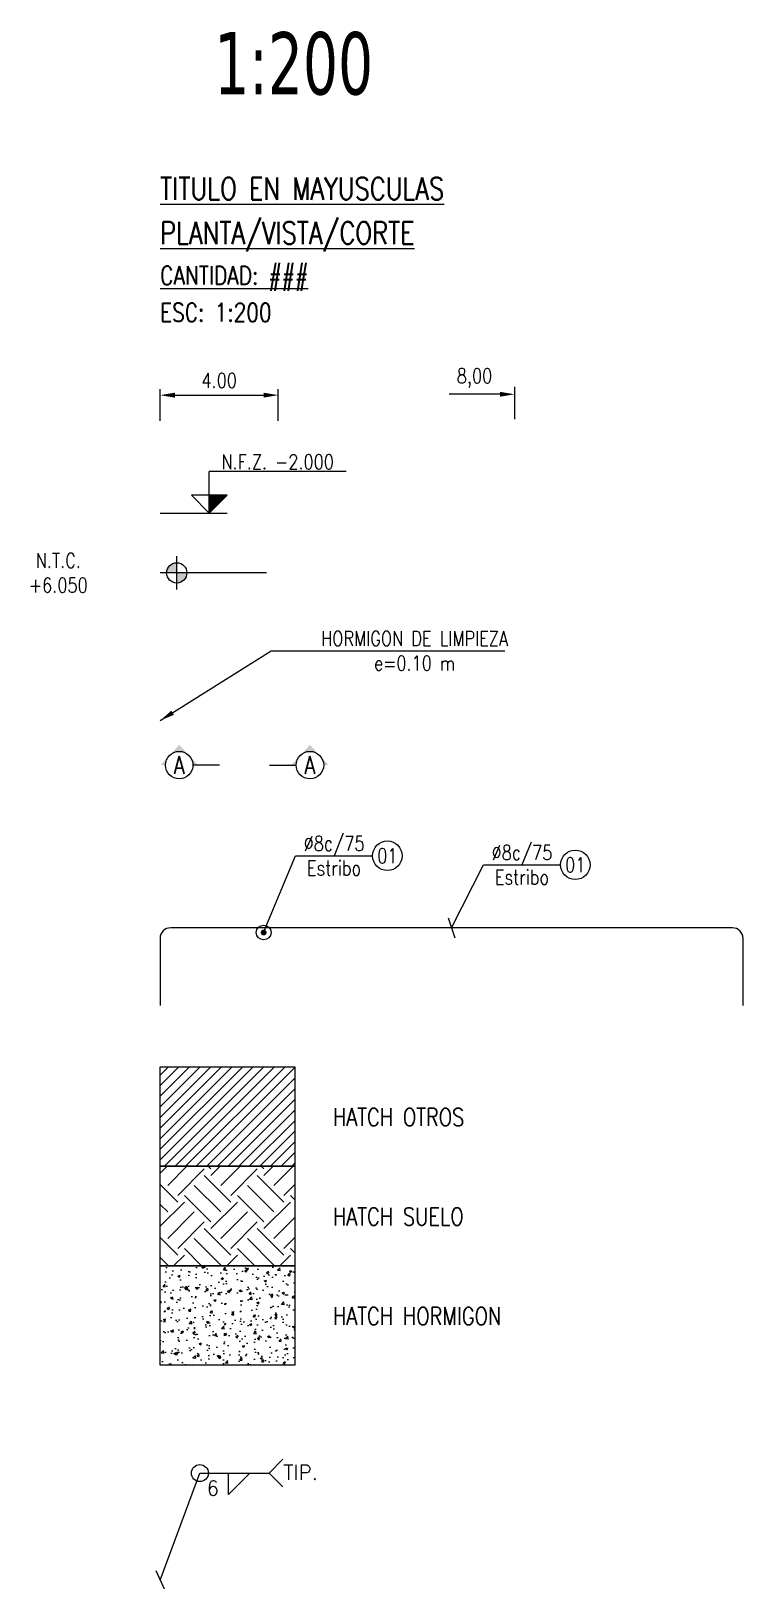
# Model space of a CAD drawing. Header units: millimetres. Extents: x -940 to 1351, y -586 to 711.
# Drawn here: x -907.7 to -883.6, y 615.7 to 668.1 of the extents above; entities that cross this region are included whole.
import ezdxf

# ---------------------------------------------------------------- set-up
doc = ezdxf.new("R2010")
doc.units = ezdxf.units.MM
doc.header["$PDMODE"] = 35
doc.header["$PDSIZE"] = 1
doc.layers.add('00-SIMB', color=1, linetype='Continuous', lineweight=0)
for name, color, linetype in [('CI-Armaduras', 4, 'Continuous'), ('CI-Auxiliar2', 2, 'Continuous'), ('CI-Posiciones', 3, 'Continuous'), ('GE-Cotas', 1, 'Continuous'), ('GE-Hatch', 1, 'Continuous'), ('GE-Simbologia', 2, 'Continuous'), ('GE-Textos', 3, 'Continuous'), ('GE-Titulos', 4, 'Continuous'), ('ZZ-Rotulo-Textos', 7, 'Continuous')]:
    doc.layers.add(name, color=color, linetype=linetype)
doc.styles.add('Romans', font='romans.shx', dxfattribs={"width": 0.8})
doc.styles.add('Romans PF', font='romans.shx', dxfattribs={"width": 0.8})
doc.styles.add('T2', font='ROMANS.shx', dxfattribs={"width": 0.8})
doc.styles.add('Tahoma', font='tahoma.ttf', dxfattribs={"width": 0.75})
doc.dimstyles.new('1-100', dxfattribs={"dimscale": 100, "dimtxt": 2.2, "dimasz": 1.5, "dimexe": 1, "dimexo": 0, "dimgap": 1, "dimtad": 1, "dimdec": 0, "dimzin": 9, "dimdsep": 46, "dimtxsty": 'T2', "dimblk": 'ARCHTICK', "dimcen": 0, "dimdle": 1, "dimclrd": 256, "dimclre": 256, "dimclrt": 2, "dimadec": 0, "dimazin": 0, "dimtfac": 0.6666666666666666, "dimtdec": 0, "dimtmove": 0, "dimatfit": 3, "dimldrblk": 'OBLIQUE', "dimfxl": 1, "dimtolj": 1, "dimtzin": 0, "dimlwd": -1, "dimlwe": -1, "dimarcsym": 0})
doc.dimstyles.new('1-25', dxfattribs={"dimscale": 25, "dimtxt": 2.5, "dimasz": 2.5, "dimexe": 1.25, "dimexo": 1.25, "dimgap": 1.25, "dimtad": 1, "dimdec": 0, "dimzin": 12, "dimtxsty": 'Romans PF', "dimcen": 0, "dimclrd": 2, "dimclre": 2, "dimclrt": 3, "dimadec": 0, "dimazin": 3, "dimtfac": 1, "dimtdec": 0, "dimtmove": 0, "dimatfit": 3, "dimfxl": 1, "dimlwd": -1, "dimlwe": -1, "dimarcsym": 0})
doc.dimstyles.new('COTAS GENERAL', dxfattribs={"dimscale": 0.1, "dimtxt": 2.5, "dimasz": 2.5, "dimexe": 1, "dimexo": 1, "dimgap": 1.25, "dimtad": 1, "dimzin": 1, "dimdsep": 46, "dimtxsty": 'Romans', "dimcen": 1, "dimclrd": 2, "dimclre": 1, "dimclrt": 3, "dimaunit": 1, "dimadec": 3, "dimazin": 0, "dimtfac": 1, "dimtix": 1, "dimtmove": 0, "dimatfit": 0, "dimfxl": 1.5, "dimtolj": 1, "dimarcsym": 0})
doc.dimstyles.new('COTAS REPLANTEO', dxfattribs={"dimscale": 0.1, "dimtxt": 2.5, "dimasz": 2.5, "dimexe": 1.25, "dimexo": 1.25, "dimgap": 1.25, "dimtad": 1, "dimjust": 1, "dimzin": 1, "dimtxsty": 'Romans PF', "dimcen": 0, "dimse2": 1, "dimsd2": 1, "dimclrd": 2, "dimclre": 1, "dimclrt": 3, "dimadec": 0, "dimazin": 3, "dimtfac": 1, "dimtmove": 0, "dimatfit": 3, "dimfxl": 1, "dimlwd": -1, "dimlwe": -1, "dimarcsym": 0})

# ---------------------------------------------------------------- blocks, each defined once
blk = doc.blocks.new('_ArchTick')
at = {"color": 0, "linetype": 'ByBlock', "const_width": 0.15}
blk.add_lwpolyline([(-0.5, -0.5), (0.5, 0.5)], dxfattribs=at)
blk = doc.blocks.new('*D69')
at = {"layer": 'Defpoints', "color": 0, "transparency": 16777216}
for p in [(-899.3211151995553, 655.7817943385583), (-903.3211151988519, 654.7173688279952), (-899.3211151995553, 654.7173688283663)]:
    blk.add_point(p, dxfattribs=at)
at = {"layer": 'GE-Cotas', "color": 1, "lineweight": -2, "transparency": 16777216}
for p, q in [((-903.3211151988519, 654.9173688279952), (-903.3211151988519, 655.9817943385583)), ((-899.3211151995553, 654.9173688283663), (-899.3211151995553, 655.9817943385583))]:
    blk.add_line(p, q, dxfattribs=at)
at = {"layer": 'GE-Cotas', "color": 2, "lineweight": -2, "transparency": 16777216}
blk.add_line((-902.8211151988519, 655.7817943385583), (-899.8211151995553, 655.7817943385583), dxfattribs=at)
at = {"layer": 'GE-Cotas', "color": 2, "transparency": 16777216}
for points in [[(-902.8211151988519, 655.8651276718916), (-902.8211151988519, 655.6984610052249), (-903.3211151988519, 655.7817943385583)], [(-899.8211151995553, 655.8651276718916), (-899.8211151995553, 655.6984610052249), (-899.3211151995553, 655.7817943385583)]]:
    blk.add_solid(points, dxfattribs=at)
at = {"layer": 'GE-Cotas', "color": 3, "transparency": 16777216, "insert": (-901.3211151992036, 656.2817943385583), "char_height": 0.5, "attachment_point": 5, "style": 'Romans'}
blk.add_mtext('\\A1;4.00', dxfattribs=at)
blk = doc.blocks.new('*D70')
at = {"layer": 'Defpoints', "color": 0, "transparency": 16777216}
for p in [(-899.3211151995553, 655.8120407955089), (-899.3211151995553, 654.7173688283663), (-891.3211151990299, 654.7173688283322)]:
    blk.add_point(p, dxfattribs=at)
at = {"layer": 'GE-Cotas', "color": 1, "transparency": 16777216}
blk.add_line((-891.3211151990299, 654.9673688283322), (-891.3211151990299, 656.0620407955089), dxfattribs=at)
at = {"layer": 'GE-Cotas', "color": 2, "transparency": 16777216}
blk.add_line((-891.8211151990299, 655.8120407955089), (-893.5401628180775, 655.8120407955089), dxfattribs=at)
blk.add_solid([(-891.8211151990299, 655.8953741288423), (-891.8211151990299, 655.7287074621755), (-891.3211151990299, 655.8120407955089)], dxfattribs=at)
at = {"layer": 'GE-Cotas', "color": 3, "transparency": 16777216, "insert": (-892.6806390085537, 656.3596598431279), "char_height": 0.5, "attachment_point": 5, "style": 'Romans PF'}
blk.add_mtext('8,00', dxfattribs=at)

msp = doc.modelspace()

# ---------------------------------------------------------------- hatches: boundary and pattern name
at = {"layer": 'GE-Hatch'}
h = msp.add_hatch(dxfattribs=at)
h.set_pattern_fill('ANSI31', color=256, scale=0.08, angle=6.114934430581757e-10, style=0)
h.set_pattern_definition([(45.00000000061149, (2389.434884806038, 188.6633768790028), (-0.1796051224232999, 0.1796051224194662), [])])
h.paths.add_polyline_path([(-898.7611151989979, 633.0513768442781), (-903.321115198525, 633.0513768440861), (-903.3211151986922, 629.6833768443405), (-898.7611151985473, 629.6833768438356)])
h = msp.add_hatch(dxfattribs=at)
h.set_pattern_fill('EARTH', color=256, scale=0.2, angle=45.00000000061149, style=0)
h.set_pattern_definition([(45.00000000061149, (2389.434884806038, 188.6633768790028), (-1.916844460936318e-11, 1.79605122421383), [1.27, -1.27]), (45.00000000061149, (2389.098125201043, 189.0001364835674), (-1.916844460936318e-11, 1.79605122421383), [1.27, -1.27]), (45.00000000061149, (2388.761365596745, 189.33689608875), (-1.916844460936318e-11, 1.79605122421383), [1.27, -1.27]), (135.0000000006115, (2388.76136559722, 189.5614024912396), (-1.79605122421383, -1.916844460936318e-11), [1.27, -1.27]), (135.0000000006115, (2389.098125201087, 189.8981620956168), (-1.79605122421383, -1.916844460936318e-11), [1.27, -1.27]), (135.0000000006115, (2389.434884805652, 190.2349217006116), (-1.79605122421383, -1.916844460936318e-11), [1.27, -1.27])])
h.paths.add_polyline_path([(-898.7611151985473, 629.6833768438356), (-903.3211151986922, 629.6833768443405), (-903.3211151988593, 626.3153768445951), (-898.7611151987144, 626.3153768440901)])
h = msp.add_hatch(dxfattribs=at)
h.set_pattern_fill('AR-CONC', color=256, scale=0.004, angle=6.114934430581757e-10, style=0)
h.set_pattern_definition([(50.00000000061147, (2389.434884806038, 188.6633768790028), (0.7287386759846965, -0.06375634214783488), [0.07619999999999999, -0.8382]), (355.0000000006114, (2389.434884806038, 188.6633768790028), (-0.1409713039108242, 0.7642265715272153), [0.06095999999999999, -0.6705599999999997]), (100.4510000006115, (2389.495612806292, 188.6580638793054), (0.5877700066563611, 0.7004667512874405), [0.06476, -0.7123599999999999]), (46.1842000006115, (2389.434884805955, 188.8665768788879), (1.084316163570314, -0.1681693117193362), [0.1142999999999999, -1.257299999999999]), (96.63560000061146, (2389.525244405872, 188.8525628798897), (0.949616937854386, 0.9897022235703319), [0.09713999999999993, -1.068539999999999]), (351.1840000006115, (2389.434884805955, 188.8665768788879), (0.9496184232451731, 0.9897004714525257), [0.09144, -1.00584]), (21.00000000061146, (2389.536484805764, 188.8157768791322), (0.6064595193458988, -0.4090620740605774), [0.07619999999999999, -0.8382]), (326.0000000006115, (2389.536484805764, 188.8157768791322), (0.2472081133827252, 0.7367518644919155), [0.06095999999999999, -0.6705599999999998]), (71.4514000006115, (2389.587022806023, 188.781688478998), (0.8536659630770005, 0.3276914308733406), [0.06475999999999998, -0.7123599999999998]), (37.5000000006115, (2389.434884806038, 188.6633768790028), (0.01235441299875759, 0.3382201554927443), [0, -0.662432, 0, -0.68072, 0, -0.6731]), (7.500000000611485, (2389.434884806038, 188.6633768790028), (0.2672786500369462, 0.4007222992753307), [0, -0.388112, 0, -0.647192, 0, -0.25654]), (327.5000000006115, (2389.208316805682, 188.6633768789167), (0.5423623806677301, -0.02291497596490538), [0, -0.254, 0, -0.7924800000000001, 0, -1.05156]), (317.5000000006115, (2389.106716806088, 188.6633768791841), (0.5925167255429866, 0.1017059641396558), [0, -0.3302, 0, -0.526288, 0, -0.74676])])
h.paths.add_polyline_path([(-898.7611151987144, 626.3153768440901), (-903.3211151988593, 626.3153768445951), (-903.3211151984086, 622.9473768441525), (-898.7611151988815, 622.9473768443445)])
at = {"layer": 'GE-Simbologia'}
h = msp.add_hatch(color=2, dxfattribs=at)
h.paths.add_polyline_path([(-902.7586271580433, 649.7657155091579), (-902.4161810005494, 649.7657155092897, -0.4142135623730951), (-902.7586271585294, 649.4232693523609)])
h.paths.add_polyline_path([(-902.7586271580433, 649.7657155091579), (-903.1010733148404, 649.7657155096438, -0.4142135623730951), (-902.7586271581752, 650.1081616666519)])
h = msp.add_hatch(color=256, dxfattribs=at)
h.paths.add_polyline_path([(-902.3444458935489, 643.5897221537742), (-902.6735647538726, 643.9457325383954), (-903.002683614603, 643.5897221533711, -0.1989123673795719), (-902.6735647537995, 643.7260476489721, -0.1989123673800959)])
h.paths.add_polyline_path([(-902.2081203972509, 643.2606032935882), (-902.0401872842816, 643.2606032928835), (-902.3196621224064, 643.5629133592194, -0.1785978518635893)])
h.paths.add_polyline_path([(-903.139009109801, 643.2606032931205, -0.1785978518634109), (-903.0274673856065, 643.5629133593819), (-903.3069422234672, 643.2606032932075)])
h = msp.add_hatch(color=256, dxfattribs=at)
h.paths.add_polyline_path([(-898.5798523403919, 643.5897221542529), (-898.2507334790437, 643.9457325385803), (-897.92161461872, 643.5897221539591, 0.1989123673795719), (-898.2507334795881, 643.7260476498539, 0.1989123673800959)])
h.paths.add_polyline_path([(-898.7161778362868, 643.2606032933846), (-898.8841109493352, 643.2606032927747), (-898.6046361107775, 643.5629133595668, 0.1785978518635893)])
h.paths.add_polyline_path([(-897.7852891231189, 643.2606032931554, 0.1785978518634109), (-897.8968308475775, 643.5629133594041), (-897.6173560094526, 643.2606032930684)])

# ---------------------------------------------------------------- linework, layer by layer
at = {"layer": '00-SIMB'}
msp.add_line((-903.3211151992452, 651.787927068421), (-901.0505722608311, 651.7879270690339), dxfattribs=at)
at = {"layer": 'CI-Armaduras'}
msp.add_lwpolyline([(-883.5933354551979, 635.1248327197519), (-883.5933354551834, 637.3941855772404, 0.414213562373095), (-883.9533354555922, 637.7541855775262), (-902.9611151993074, 637.7541855771645, 0.414213562373095), (-903.3211151988965, 637.3941855773734), (-903.32111519899, 635.1248327185704)], format="xyb", dxfattribs=at)
at = {"layer": 'CI-Armaduras', "const_width": 0.1}
msp.add_lwpolyline([(-899.8672253266703, 637.5941855774935, 1), (-899.7672253267485, 637.5941855770446, 1)], format="xyb", close=True, dxfattribs=at)
at = {"layer": 'CI-Auxiliar2'}
for points in [[(-903.321115198525, 633.0513768440861), (-898.7611151989979, 633.0513768442781), (-898.7611151985473, 629.6833768438356), (-903.3211151986922, 629.6833768443405)], [(-903.3211151986922, 629.6833768443405), (-898.7611151985473, 629.6833768438356), (-898.7611151987144, 626.3153768440901), (-903.3211151988593, 626.3153768445951)], [(-903.3211151988593, 626.3153768445951), (-898.7611151987144, 626.3153768440901), (-898.7611151988815, 622.9473768443445), (-903.3211151984086, 622.9473768441525)]]:
    msp.add_lwpolyline(points, close=True, dxfattribs=at)
at = {"layer": 'CI-Posiciones'}
for centre in [(-895.62938386563, 640.1924450608484), (-889.2693838659992, 639.8856363277536)]:
    msp.add_circle(centre, 0.5, dxfattribs=at)
at = {"layer": 'GE-Simbologia', "color": 2}
for p, q in [((-901.655372256908, 651.7879270683952), (-901.655372256268, 653.1927270692639)), ((-897.0297758121512, 653.192727068723), (-901.655372256268, 653.1927270692639)), ((-902.7586271579231, 649.2032274684593), (-902.7586271574667, 650.3282035504742)), ((-899.7222137214219, 649.7657155096829), (-903.3211151993597, 649.7657155097347))]:
    msp.add_line(p, q, dxfattribs=at)
at = {"layer": 'GE-Simbologia'}
for p, q in [((-901.3078745918722, 643.2606032932808), (-902.2081203972509, 643.2606032935882)), ((-899.6164236410476, 643.2606032929951), (-898.7161778362868, 643.2606032933846)), ((-899.6325546046412, 619.2988311592699), (-899.1665403217804, 619.7648454432342)), ((-901.0095795292822, 618.57883128833), (-901.009579529283, 619.2988311597084)), ((-900.2891490584124, 619.2984005599434), (-901.0095795292822, 618.57883128833)), ((-899.6325546046412, 619.2988311592699), (-899.1665403213739, 618.8328168757914))]:
    msp.add_line(p, q, dxfattribs=at)
at = {"layer": 'GE-Simbologia', "color": 2}
msp.add_lwpolyline([(-901.0505722612321, 652.392727069055), (-902.2601722519919, 652.3927270690131), (-901.655372256908, 651.7879270683952), (-901.0505722612321, 652.392727069055)], dxfattribs=at)
msp.add_circle((-902.7586271580433, 649.7657155091579), 0.3424461571940185, dxfattribs=at)
at = {"layer": 'GE-Simbologia'}
for centre, radius in [((-902.6735647538744, 643.2606032930456), 0.465444356392698), ((-898.2507334797424, 643.2606032926126), 0.465444356392698), ((-901.9757597660321, 619.2988311591212), 0.2868072910427547)]:
    msp.add_circle(centre, radius, dxfattribs=at)
at = {"layer": 'GE-Simbologia', "color": 2}
msp.add_solid([(-901.655372256908, 651.7879270683952), (-901.655372256612, 652.392727069034), (-901.0505722612321, 652.392727069055)], dxfattribs=at)

# ---------------------------------------------------------------- texts
at = {"layer": 'CI-Posiciones', "style": 'Romans'}
for s, p in [('TIP.', (-899.1521284171415, 619.0726284492043)), ('6', (-901.7511125709111, 618.5381401465892))]:
    msp.add_text(s, height=0.5, rotation=4.180024906785338e-09, dxfattribs=at).set_placement(p)
at = {"layer": 'CI-Posiciones', "char_height": 0.5, "attachment_point": 5, "style": 'Romans'}
for s, insert, width in [('%%C8c/75\\PEstribo', (-897.4343742712111, 640.1932279768854), 4.850257720752619), ('01', (-895.62938386563, 640.1924450608484), 0.5333333333334885), ('%%C8c/75\\PEstribo', (-891.0743742715804, 639.8864192437906), 4.850257720752619), ('01', (-889.2693838659992, 639.8856363277536), 0.5333333333334885)]:
    msp.add_mtext(s, dxfattribs=dict(at, insert=insert, width=width))
at = {"layer": 'GE-Textos', "style": 'Romans'}
for s, insert, char_height, width, attachment_point in [('N.F.Z. -2.000', (-899.3425740343605, 653.2727270692257), 0.5, 4.850257720752619, 8), ('\\pi-11.536;N.T.C.\\P+6.050', (-900.9976644601292, 649.7657155095196), 0.5, 4.850257720752619, 5), ('A', (-902.6735647538744, 643.2606032930456), 0.6, 5.820309264903143, 5), ('A', (-898.2507334797424, 643.2606032926126), 0.6, 5.820309264903143, 5)]:
    msp.add_mtext(s, dxfattribs=dict(at, insert=insert, char_height=char_height, width=width, attachment_point=attachment_point))
at = {"layer": 'GE-Textos', "insert": (-895.6035605849229, 647.1266604908859), "char_height": 0.5000000068063922, "attachment_point": 5, "style": 'Romans'}
msp.add_mtext('\\pi1.7904;HORMIGON DE LIMPIEZA\\Pe=0.10 m ', dxfattribs=at)
at = {"layer": 'GE-Titulos', "attachment_point": 4, "line_spacing_factor": 1.2000012000012, "style": 'Romans PF'}
for s, insert, char_height, width in [('{\\H0.75x;\\LTITULO EN MAYUSCULAS\\PPLANTA/VISTA/CORTE\\P\\H0.83333x;\\C3;CANTIDAD: ###\\P\\lESC: 1:200}', (-903.3211151995584, 660.7098768441274), 1, 71.35558197606703), ('{\\H0.75x;HATCH OTROS}', (-897.4699946086428, 631.3493768439635), 0.8, 57.08446558085362), ('{\\H0.75x;HATCH SUELO}', (-897.4699946088099, 627.9813768442178), 0.8, 57.08446558085362), ('{\\H0.75x;HATCH HORMIGON}', (-897.469994608977, 624.6133768444722), 0.8, 57.08446558085362)]:
    msp.add_mtext(s, dxfattribs=dict(at, insert=insert, char_height=char_height, width=width))
at = {"layer": 'ZZ-Rotulo-Textos', "style": 'Tahoma', "width": 0.75}
msp.add_text('1:200', height=2.109375, rotation=4.180024906785338e-09, dxfattribs=at).set_placement((-901.490184497747, 665.9605085262281))

# ---------------------------------------------------------------- dimensions: what is measured, and where the dimension line sits
at = {"layer": 'GE-Cotas'}
for base, p1, dimstyle, override, picture, middle in [((-899.3211151995553, 655.7817943385583), (-903.3211151988519, 654.7173688279952), 'COTAS GENERAL', {"dimscale": 0.2, "dimdec": 2, "dimzin": 1}, '*D69', (-901.3211151992036, 656.2817943385583)), ((-899.3211151995553, 655.8120407955089), (-891.3211151990299, 654.7173688283322), 'COTAS REPLANTEO', {"dimscale": 0.2, "dimdec": 2, "dimzin": 0}, '*D70', (-892.6806390085537, 656.3596598431279))]:
    dim = msp.add_linear_dim(base=base, p1=p1, p2=(-899.3211151995553, 654.7173688283663), angle=4.180024906785338e-09, dimstyle=dimstyle, override=override, dxfattribs=at)
    dim.commit()
    dim.dimension.update_dxf_attribs({"geometry": picture, "text_midpoint": middle})

# ---------------------------------------------------------------- leaders
at = {"layer": 'GE-Simbologia'}
msp.add_leader([(-903.3211151985377, 644.7673768439546), (-899.5574332500065, 647.126660490194), (-891.6496879199187, 647.1266604902631)], dimstyle='COTAS REPLANTEO', override={"dimscale": 0.2, "dimtxt": 2, "dimexe": 0.5, "dimexo": 1, "dimgap": 0.5, "dimzin": 0, "dimdsep": 46}, dxfattribs=at)
at = {"layer": 'GE-Simbologia', "ltscale": 0.2}
for points, override in [([(-899.8172253270184, 637.5941855776175), (-898.739365450896, 640.1931312673058), (-896.1293830921442, 640.1933246871619)], {"dimscale": 0.2, "dimasz": 2.5, "dimgap": 1.25, "dimtad": 0, "dimldrblk": 'Origin'}), ([(-893.4572253267925, 637.7541855773057), (-892.3793654512651, 639.886322534211), (-889.7693830918163, 639.8865159546848)], {"dimscale": 0.2, "dimasz": 2.5, "dimgap": 1.25, "dimtad": 0, "dimldrblk": 'Oblique'})]:
    msp.add_leader(points, dimstyle='1-25', override=override, dxfattribs=at)
at = {"layer": 'GE-Simbologia', "color": 1}
msp.add_leader([(-903.3211151987452, 615.6788267230327), (-901.9757597660321, 619.2988311591212), (-899.6325546046412, 619.2988311592699)], dimstyle='1-100', override={"dimscale": 0.2, "dimasz": 2.5, "dimtad": 0}, dxfattribs=at)

doc.saveas('drawing.dxf')
